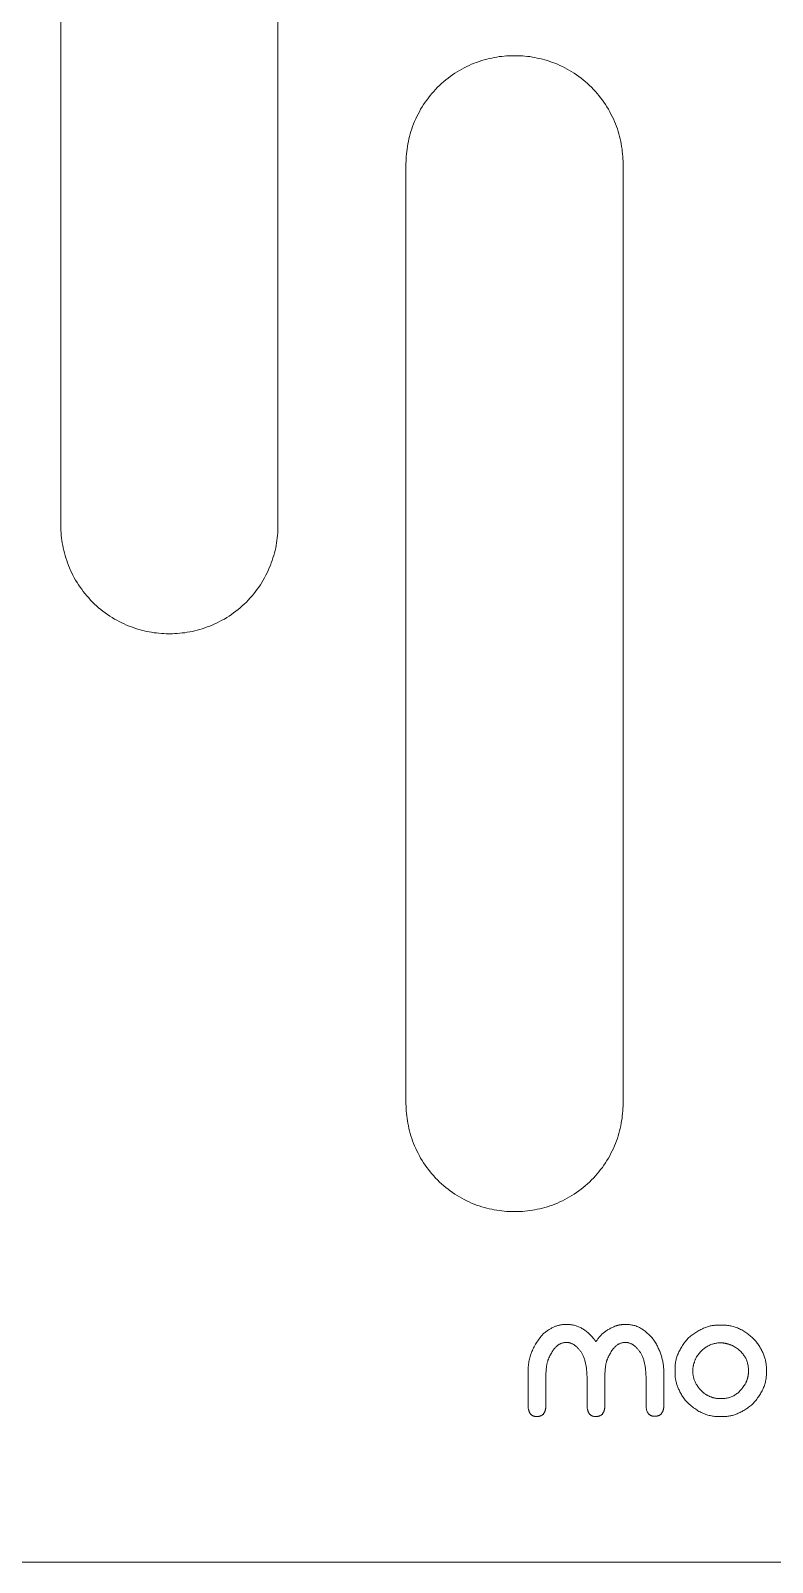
# Model space of a CAD drawing. Header units: metres. Extents: x -2538 to 7610, y -1082 to -498.
# Drawn here: x 215.2 to 284, y -1081.9 to -939.9 of the extents above; entities that cross this region are included whole.
import ezdxf

# ---------------------------------------------------------------- set-up
doc = ezdxf.new("R2010")
doc.units = ezdxf.units.M
doc.linetypes.add('AUSGEZOGEN', pattern=[0])
doc.layers.add('Standard', color=7, linetype='AUSGEZOGEN', lineweight=25)

msp = doc.modelspace()

# ---------------------------------------------------------------- linework, layer by layer
at = {"layer": 'Standard', "color": 7, "linetype": 'AUSGEZOGEN', "lineweight": 13}
for points in [[(-194.44, -1081.87), (367.56, -1081.87), (367.56, -519.87), (-194.44, -519.87), (-194.44, -1081.87)], [(270.15, -1039.37), (270.15, -952.26), (270.15, -952.04), (270.14, -951.82), (270.13, -951.59), (270.11, -951.36), (270.08, -951.14), (270.06, -950.91), (270.02, -950.67), (269.98, -950.44), (269.94, -950.21), (269.88, -949.98), (269.83, -949.74), (269.76, -949.51), (269.69, -949.28), (269.62, -949.04), (269.53, -948.81), (269.45, -948.58), (269.35, -948.35), (269.25, -948.12), (269.14, -947.89), (269.03, -947.67), (268.91, -947.45), (268.79, -947.22), (268.66, -947.01), (268.52, -946.79), (268.38, -946.58), (268.23, -946.37), (268.07, -946.16), (267.91, -945.96), (267.75, -945.76), (267.58, -945.57), (267.4, -945.38), (267.22, -945.19), (267.03, -945.01), (266.84, -944.83), (266.65, -944.66), (266.45, -944.5), (266.25, -944.34), (266.04, -944.18), (265.83, -944.04), (265.62, -943.89), (265.4, -943.76), (265.19, -943.62), (264.96, -943.5), (264.74, -943.38), (264.52, -943.27), (264.29, -943.16), (264.06, -943.06), (263.83, -942.96), (263.6, -942.88), (263.37, -942.79), (263.13, -942.72), (262.9, -942.65), (262.67, -942.58), (262.43, -942.53), (262.2, -942.48), (261.97, -942.43), (261.74, -942.39), (261.51, -942.35), (261.28, -942.33), (261.05, -942.3), (260.82, -942.28), (260.59, -942.27), (260.37, -942.26), (260.15, -942.26), (260.02, -942.26), (259.8, -942.26), (259.58, -942.27), (259.35, -942.28), (259.12, -942.3), (258.9, -942.33), (258.67, -942.35), (258.44, -942.39), (258.2, -942.43), (257.97, -942.48), (257.74, -942.53), (257.51, -942.58), (257.27, -942.65), (257.04, -942.72), (256.81, -942.79), (256.57, -942.88), (256.34, -942.96), (256.11, -943.06), (255.88, -943.16), (255.66, -943.27), (255.43, -943.38), (255.21, -943.5), (254.99, -943.62), (254.77, -943.76), (254.55, -943.89), (254.34, -944.04), (254.13, -944.18), (253.92, -944.34), (253.72, -944.5), (253.52, -944.66), (253.33, -944.83), (253.14, -945.01), (252.95, -945.19), (252.77, -945.38), (252.6, -945.57), (252.43, -945.76), (252.26, -945.96), (252.1, -946.16), (251.95, -946.37), (251.8, -946.58), (251.65, -946.79), (251.52, -947.01), (251.38, -947.22), (251.26, -947.45), (251.14, -947.67), (251.03, -947.89), (250.92, -948.12), (250.82, -948.35), (250.73, -948.58), (250.64, -948.81), (250.56, -949.04), (250.48, -949.28), (250.41, -949.51), (250.35, -949.74), (250.29, -949.98), (250.24, -950.21), (250.19, -950.44), (250.15, -950.67), (250.12, -950.91), (250.09, -951.14), (250.06, -951.36), (250.05, -951.59), (250.03, -951.82), (250.03, -952.04), (250.02, -952.26), (250.02, -1039.37), (250.03, -1039.6), (250.03, -1039.82), (250.05, -1040.04), (250.06, -1040.27), (250.09, -1040.5), (250.12, -1040.73), (250.15, -1040.96), (250.19, -1041.19), (250.24, -1041.43), (250.29, -1041.66), (250.35, -1041.89), (250.41, -1042.13), (250.48, -1042.36), (250.56, -1042.59), (250.64, -1042.82), (250.73, -1043.05), (250.82, -1043.28), (250.92, -1043.51), (251.03, -1043.74), (251.14, -1043.97), (251.26, -1044.19), (251.38, -1044.41), (251.52, -1044.63), (251.65, -1044.85), (251.8, -1045.06), (251.95, -1045.27), (252.1, -1045.47), (252.26, -1045.68), (252.43, -1045.87), (252.6, -1046.07), (252.77, -1046.26), (252.95, -1046.44), (253.14, -1046.63), (253.33, -1046.8), (253.52, -1046.97), (253.72, -1047.14), (253.92, -1047.3), (254.13, -1047.45), (254.34, -1047.6), (254.55, -1047.74), (254.77, -1047.88), (254.99, -1048.01), (255.21, -1048.14), (255.43, -1048.26), (255.66, -1048.37), (255.88, -1048.48), (256.11, -1048.58), (256.34, -1048.67), (256.57, -1048.76), (256.81, -1048.84), (257.04, -1048.92), (257.27, -1048.99), (257.51, -1049.05), (257.74, -1049.11), (257.97, -1049.16), (258.2, -1049.21), (258.44, -1049.25), (258.67, -1049.28), (258.9, -1049.31), (259.12, -1049.33), (259.35, -1049.35), (259.58, -1049.36), (259.8, -1049.37), (260.02, -1049.37), (260.15, -1049.37), (260.37, -1049.37), (260.59, -1049.36), (260.82, -1049.35), (261.05, -1049.33), (261.28, -1049.31), (261.51, -1049.28), (261.74, -1049.25), (261.97, -1049.21), (262.2, -1049.16), (262.43, -1049.11), (262.67, -1049.05), (262.9, -1048.99), (263.13, -1048.92), (263.37, -1048.84), (263.6, -1048.76), (263.83, -1048.67), (264.06, -1048.58), (264.29, -1048.48), (264.52, -1048.37), (264.74, -1048.26), (264.96, -1048.14), (265.19, -1048.01), (265.4, -1047.88), (265.62, -1047.74), (265.83, -1047.6), (266.04, -1047.45), (266.25, -1047.3), (266.45, -1047.14), (266.65, -1046.97), (266.84, -1046.8), (267.03, -1046.63), (267.22, -1046.44), (267.4, -1046.26), (267.58, -1046.07), (267.75, -1045.87), (267.91, -1045.68), (268.07, -1045.47), (268.23, -1045.27), (268.38, -1045.06), (268.52, -1044.85), (268.66, -1044.63), (268.79, -1044.41), (268.91, -1044.19), (269.03, -1043.97), (269.14, -1043.74), (269.25, -1043.51), (269.35, -1043.28), (269.45, -1043.05), (269.53, -1042.82), (269.62, -1042.59), (269.69, -1042.36), (269.76, -1042.13), (269.83, -1041.89), (269.88, -1041.66), (269.94, -1041.43), (269.98, -1041.19), (270.02, -1040.96), (270.06, -1040.73), (270.08, -1040.5), (270.11, -1040.27), (270.13, -1040.04), (270.14, -1039.82), (270.15, -1039.6), (270.15, -1039.37)], [(264.74, -1059.84), (264.74, -1059.84), (264.74, -1059.84), (264.74, -1059.84), (264.75, -1059.84), (264.76, -1059.84), (264.77, -1059.84), (264.78, -1059.84), (264.79, -1059.84), (264.81, -1059.84), (264.82, -1059.84), (264.84, -1059.84), (264.85, -1059.84), (264.87, -1059.84), (264.88, -1059.84), (264.9, -1059.84), (264.92, -1059.84), (264.93, -1059.84), (264.95, -1059.84), (264.96, -1059.84), (264.98, -1059.84), (264.99, -1059.84), (265.01, -1059.84), (265.02, -1059.84), (265.03, -1059.84), (265.04, -1059.84), (265.05, -1059.84), (265.05, -1059.84), (265.06, -1059.84), (265.06, -1059.84), (265.06, -1059.84), (265.15, -1059.84), (265.23, -1059.84), (265.31, -1059.85), (265.39, -1059.86), (265.47, -1059.87), (265.55, -1059.89), (265.63, -1059.9), (265.71, -1059.93), (265.79, -1059.95), (265.87, -1059.98), (265.95, -1060.01), (266.03, -1060.04), (266.1, -1060.07), (266.18, -1060.11), (266.26, -1060.15), (266.34, -1060.19), (266.41, -1060.24), (266.49, -1060.29), (266.57, -1060.34), (266.64, -1060.4), (266.72, -1060.45), (266.79, -1060.51), (266.87, -1060.58), (266.94, -1060.64), (267.02, -1060.71), (267.09, -1060.78), (267.17, -1060.85), (267.24, -1060.93), (267.31, -1061.01), (267.39, -1061.09), (267.4, -1061.11), (267.42, -1061.13), (267.43, -1061.15), (267.44, -1061.16), (267.45, -1061.18), (267.47, -1061.19), (267.48, -1061.21), (267.49, -1061.22), (267.5, -1061.24), (267.51, -1061.25), (267.52, -1061.26), (267.53, -1061.28), (267.54, -1061.29), (267.54, -1061.3), (267.55, -1061.31), (267.56, -1061.32), (267.57, -1061.33), (267.57, -1061.34), (267.58, -1061.35), (267.58, -1061.36), (267.59, -1061.37), (267.59, -1061.38), (267.59, -1061.38), (267.6, -1061.39), (267.6, -1061.4), (267.6, -1061.4), (267.6, -1061.41), (267.61, -1061.41), (267.61, -1061.42), (267.61, -1061.42), (267.61, -1061.42), (267.61, -1061.42), (267.61, -1061.42), (267.61, -1061.42), (267.61, -1061.42), (267.61, -1061.42), (267.61, -1061.42), (267.62, -1061.42), (267.62, -1061.42), (267.62, -1061.42), (267.62, -1061.42), (267.63, -1061.42), (267.63, -1061.42), (267.63, -1061.42), (267.63, -1061.42), (267.64, -1061.42), (267.64, -1061.42), (267.64, -1061.42), (267.64, -1061.42), (267.65, -1061.42), (267.65, -1061.42), (267.65, -1061.42), (267.65, -1061.42), (267.66, -1061.42), (267.66, -1061.42), (267.66, -1061.42), (267.66, -1061.42), (267.66, -1061.42), (267.66, -1061.42), (267.66, -1061.42), (267.7, -1061.36), (267.74, -1061.29), (267.78, -1061.23), (267.82, -1061.17), (267.87, -1061.11), (267.91, -1061.05), (267.96, -1060.99), (268.01, -1060.93), (268.06, -1060.88), (268.11, -1060.82), (268.16, -1060.77), (268.22, -1060.71), (268.27, -1060.66), (268.33, -1060.61), (268.39, -1060.56), (268.45, -1060.52), (268.51, -1060.47), (268.58, -1060.42), (268.64, -1060.38), (268.71, -1060.34), (268.78, -1060.3), (268.85, -1060.25), (268.92, -1060.22), (268.99, -1060.18), (269.07, -1060.14), (269.14, -1060.1), (269.22, -1060.07), (269.3, -1060.04), (269.38, -1060), (269.47, -1059.97), (269.49, -1059.96), (269.51, -1059.96), (269.54, -1059.95), (269.56, -1059.94), (269.58, -1059.93), (269.61, -1059.92), (269.63, -1059.92), (269.66, -1059.91), (269.68, -1059.9), (269.71, -1059.9), (269.73, -1059.89), (269.75, -1059.89), (269.78, -1059.88), (269.8, -1059.87), (269.83, -1059.87), (269.85, -1059.87), (269.88, -1059.86), (269.9, -1059.86), (269.93, -1059.85), (269.95, -1059.85), (269.98, -1059.85), (270, -1059.85), (270.03, -1059.84), (270.05, -1059.84), (270.08, -1059.84), (270.1, -1059.84), (270.13, -1059.84), (270.15, -1059.84), (270.18, -1059.84), (270.2, -1059.84), (270.21, -1059.84), (270.21, -1059.84), (270.21, -1059.84), (270.22, -1059.84), (270.23, -1059.84), (270.24, -1059.84), (270.25, -1059.84), (270.26, -1059.84), (270.27, -1059.84), (270.29, -1059.84), (270.3, -1059.84), (270.32, -1059.84), (270.34, -1059.84), (270.35, -1059.84), (270.37, -1059.84), (270.38, -1059.84), (270.4, -1059.84), (270.42, -1059.84), (270.43, -1059.84), (270.45, -1059.84), (270.46, -1059.84), (270.47, -1059.84), (270.49, -1059.84), (270.5, -1059.84), (270.51, -1059.84), (270.52, -1059.84), (270.52, -1059.84), (270.53, -1059.84), (270.53, -1059.84), (270.53, -1059.84), (270.62, -1059.84), (270.71, -1059.84), (270.8, -1059.85), (270.89, -1059.86), (270.98, -1059.88), (271.07, -1059.9), (271.16, -1059.92), (271.25, -1059.94), (271.34, -1059.97), (271.42, -1060.01), (271.51, -1060.04), (271.6, -1060.08), (271.68, -1060.12), (271.77, -1060.17), (271.85, -1060.22), (271.94, -1060.27), (272.02, -1060.33), (272.1, -1060.39), (272.19, -1060.45), (272.27, -1060.52), (272.35, -1060.59), (272.43, -1060.66), (272.52, -1060.74), (272.6, -1060.82), (272.68, -1060.9), (272.76, -1060.99), (272.84, -1061.08), (272.92, -1061.17), (273, -1061.27), (273.08, -1061.37), (273.13, -1061.46), (273.18, -1061.56), (273.24, -1061.65), (273.29, -1061.74), (273.33, -1061.84), (273.38, -1061.93), (273.42, -1062.02), (273.47, -1062.12), (273.51, -1062.21), (273.55, -1062.3), (273.58, -1062.4), (273.62, -1062.49), (273.65, -1062.58), (273.68, -1062.67), (273.71, -1062.77), (273.74, -1062.86), (273.76, -1062.95), (273.79, -1063.04), (273.81, -1063.13), (273.83, -1063.22), (273.85, -1063.31), (273.86, -1063.41), (273.88, -1063.5), (273.89, -1063.59), (273.9, -1063.68), (273.91, -1063.77), (273.91, -1063.86), (273.92, -1063.95), (273.92, -1064.04), (273.92, -1064.13), (273.92, -1064.14), (273.92, -1064.17), (273.92, -1064.22), (273.92, -1064.29), (273.92, -1064.38), (273.92, -1064.48), (273.92, -1064.59), (273.92, -1064.72), (273.92, -1064.86), (273.92, -1065), (273.92, -1065.15), (273.92, -1065.31), (273.92, -1065.48), (273.92, -1065.64), (273.92, -1065.81), (273.92, -1065.98), (273.92, -1066.14), (273.92, -1066.31), (273.92, -1066.47), (273.92, -1066.62), (273.92, -1066.77), (273.92, -1066.9), (273.92, -1067.03), (273.92, -1067.14), (273.92, -1067.24), (273.92, -1067.33), (273.92, -1067.4), (273.92, -1067.45), (273.92, -1067.48), (273.92, -1067.49), (273.92, -1067.55), (273.91, -1067.6), (273.9, -1067.65), (273.89, -1067.7), (273.87, -1067.75), (273.86, -1067.8), (273.84, -1067.84), (273.83, -1067.88), (273.81, -1067.92), (273.79, -1067.96), (273.77, -1068), (273.74, -1068.03), (273.72, -1068.07), (273.69, -1068.1), (273.67, -1068.13), (273.64, -1068.16), (273.61, -1068.18), (273.58, -1068.2), (273.54, -1068.23), (273.51, -1068.25), (273.47, -1068.26), (273.43, -1068.28), (273.39, -1068.29), (273.35, -1068.31), (273.31, -1068.32), (273.27, -1068.32), (273.22, -1068.33), (273.17, -1068.34), (273.12, -1068.34), (273.08, -1068.34), (273.03, -1068.34), (272.99, -1068.34), (272.94, -1068.33), (272.9, -1068.32), (272.86, -1068.32), (272.82, -1068.31), (272.79, -1068.29), (272.75, -1068.28), (272.72, -1068.26), (272.68, -1068.25), (272.65, -1068.23), (272.62, -1068.2), (272.59, -1068.18), (272.56, -1068.16), (272.54, -1068.13), (272.51, -1068.1), (272.48, -1068.07), (272.46, -1068.03), (272.44, -1068), (272.42, -1067.96), (272.4, -1067.92), (272.38, -1067.88), (272.36, -1067.84), (272.35, -1067.8), (272.33, -1067.75), (272.32, -1067.7), (272.31, -1067.65), (272.3, -1067.6), (272.29, -1067.55), (272.28, -1067.49), (272.28, -1067.48), (272.28, -1067.46), (272.28, -1067.42), (272.28, -1067.37), (272.28, -1067.31), (272.28, -1067.24), (272.28, -1067.15), (272.28, -1067.06), (272.28, -1066.96), (272.28, -1066.85), (272.28, -1066.74), (272.28, -1066.63), (272.28, -1066.51), (272.28, -1066.38), (272.28, -1066.26), (272.28, -1066.14), (272.28, -1066.02), (272.28, -1065.9), (272.28, -1065.78), (272.28, -1065.67), (272.28, -1065.56), (272.28, -1065.46), (272.28, -1065.37), (272.28, -1065.29), (272.28, -1065.21), (272.28, -1065.15), (272.28, -1065.1), (272.28, -1065.06), (272.28, -1065.04), (272.28, -1065.03), (272.28, -1064.9), (272.28, -1064.77), (272.28, -1064.65), (272.27, -1064.53), (272.27, -1064.41), (272.26, -1064.29), (272.25, -1064.18), (272.24, -1064.07), (272.23, -1063.96), (272.22, -1063.86), (272.2, -1063.75), (272.19, -1063.65), (272.17, -1063.56), (272.15, -1063.46), (272.13, -1063.37), (272.11, -1063.28), (272.09, -1063.2), (272.07, -1063.11), (272.04, -1063.03), (272.01, -1062.95), (271.99, -1062.88), (271.96, -1062.81), (271.93, -1062.74), (271.9, -1062.67), (271.86, -1062.6), (271.83, -1062.54), (271.79, -1062.48), (271.76, -1062.43), (271.72, -1062.37), (271.68, -1062.32), (271.64, -1062.27), (271.6, -1062.22), (271.56, -1062.17), (271.52, -1062.12), (271.48, -1062.07), (271.44, -1062.03), (271.4, -1061.99), (271.36, -1061.95), (271.32, -1061.91), (271.28, -1061.87), (271.24, -1061.83), (271.2, -1061.8), (271.16, -1061.77), (271.12, -1061.74), (271.08, -1061.71), (271.03, -1061.68), (270.99, -1061.66), (270.95, -1061.64), (270.91, -1061.61), (270.87, -1061.6), (270.83, -1061.58), (270.79, -1061.56), (270.74, -1061.55), (270.7, -1061.54), (270.66, -1061.53), (270.62, -1061.52), (270.58, -1061.51), (270.53, -1061.51), (270.49, -1061.5), (270.45, -1061.5), (270.45, -1061.5), (270.45, -1061.5), (270.45, -1061.5), (270.44, -1061.5), (270.44, -1061.5), (270.43, -1061.5), (270.43, -1061.5), (270.42, -1061.5), (270.41, -1061.5), (270.41, -1061.5), (270.4, -1061.5), (270.39, -1061.5), (270.38, -1061.5), (270.38, -1061.5), (270.37, -1061.5), (270.36, -1061.5), (270.35, -1061.5), (270.34, -1061.5), (270.34, -1061.5), (270.33, -1061.5), (270.32, -1061.5), (270.31, -1061.5), (270.31, -1061.5), (270.3, -1061.5), (270.3, -1061.5), (270.29, -1061.5), (270.29, -1061.5), (270.29, -1061.5), (270.29, -1061.5), (270.29, -1061.5), (270.22, -1061.51), (270.16, -1061.51), (270.1, -1061.52), (270.04, -1061.53), (269.98, -1061.55), (269.92, -1061.57), (269.86, -1061.59), (269.8, -1061.61), (269.75, -1061.64), (269.69, -1061.67), (269.63, -1061.71), (269.58, -1061.75), (269.52, -1061.79), (269.47, -1061.84), (269.42, -1061.89), (269.37, -1061.94), (269.31, -1062), (269.26, -1062.06), (269.21, -1062.12), (269.16, -1062.18), (269.11, -1062.25), (269.06, -1062.33), (269.02, -1062.4), (268.97, -1062.48), (268.92, -1062.57), (268.88, -1062.65), (268.83, -1062.74), (268.79, -1062.84), (268.74, -1062.93), (268.7, -1063.04), (268.68, -1063.07), (268.67, -1063.11), (268.65, -1063.15), (268.64, -1063.19), (268.62, -1063.24), (268.61, -1063.28), (268.6, -1063.33), (268.59, -1063.38), (268.57, -1063.43), (268.56, -1063.49), (268.55, -1063.54), (268.54, -1063.6), (268.53, -1063.66), (268.52, -1063.73), (268.52, -1063.79), (268.51, -1063.86), (268.5, -1063.93), (268.49, -1064), (268.49, -1064.07), (268.48, -1064.14), (268.48, -1064.22), (268.47, -1064.3), (268.47, -1064.38), (268.46, -1064.46), (268.46, -1064.55), (268.46, -1064.64), (268.46, -1064.72), (268.46, -1064.82), (268.45, -1064.91), (268.45, -1065), (268.45, -1065.01), (268.45, -1065.04), (268.45, -1065.07), (268.45, -1065.13), (268.45, -1065.19), (268.45, -1065.27), (268.45, -1065.35), (268.45, -1065.45), (268.45, -1065.55), (268.45, -1065.66), (268.45, -1065.77), (268.45, -1065.89), (268.45, -1066.01), (268.45, -1066.14), (268.45, -1066.26), (268.45, -1066.39), (268.45, -1066.51), (268.45, -1066.63), (268.45, -1066.75), (268.45, -1066.87), (268.45, -1066.98), (268.45, -1067.08), (268.45, -1067.17), (268.45, -1067.26), (268.45, -1067.33), (268.45, -1067.4), (268.45, -1067.45), (268.45, -1067.49), (268.45, -1067.51), (268.45, -1067.52), (268.45, -1067.58), (268.44, -1067.63), (268.43, -1067.68), (268.42, -1067.73), (268.41, -1067.78), (268.39, -1067.82), (268.38, -1067.87), (268.36, -1067.91), (268.34, -1067.95), (268.32, -1067.99), (268.3, -1068.03), (268.28, -1068.06), (268.25, -1068.09), (268.23, -1068.13), (268.2, -1068.16), (268.17, -1068.18), (268.14, -1068.21), (268.11, -1068.23), (268.07, -1068.25), (268.04, -1068.27), (268, -1068.29), (267.96, -1068.31), (267.92, -1068.32), (267.88, -1068.33), (267.84, -1068.34), (267.8, -1068.35), (267.75, -1068.36), (267.7, -1068.36), (267.66, -1068.37), (267.61, -1068.37), (267.56, -1068.37), (267.52, -1068.36), (267.48, -1068.36), (267.43, -1068.35), (267.39, -1068.34), (267.36, -1068.33), (267.32, -1068.32), (267.28, -1068.31), (267.25, -1068.29), (267.21, -1068.27), (267.18, -1068.25), (267.15, -1068.23), (267.12, -1068.21), (267.09, -1068.18), (267.07, -1068.16), (267.04, -1068.13), (267.02, -1068.09), (266.99, -1068.06), (266.97, -1068.03), (266.95, -1067.99), (266.93, -1067.95), (266.91, -1067.91), (266.9, -1067.87), (266.88, -1067.82), (266.87, -1067.78), (266.85, -1067.73), (266.84, -1067.68), (266.83, -1067.63), (266.82, -1067.58), (266.81, -1067.52), (266.81, -1067.51), (266.81, -1067.49), (266.81, -1067.45), (266.81, -1067.4), (266.81, -1067.34), (266.81, -1067.26), (266.81, -1067.18), (266.81, -1067.08), (266.81, -1066.98), (266.81, -1066.87), (266.81, -1066.76), (266.81, -1066.64), (266.81, -1066.52), (266.81, -1066.4), (266.81, -1066.28), (266.81, -1066.15), (266.81, -1066.03), (266.81, -1065.91), (266.81, -1065.79), (266.81, -1065.68), (266.81, -1065.57), (266.81, -1065.47), (266.81, -1065.37), (266.81, -1065.29), (266.81, -1065.22), (266.81, -1065.15), (266.81, -1065.1), (266.81, -1065.06), (266.81, -1065.04), (266.81, -1065.03), (266.81, -1064.9), (266.81, -1064.77), (266.81, -1064.65), (266.8, -1064.53), (266.8, -1064.41), (266.79, -1064.29), (266.78, -1064.18), (266.77, -1064.07), (266.76, -1063.96), (266.75, -1063.86), (266.73, -1063.75), (266.72, -1063.65), (266.7, -1063.56), (266.68, -1063.46), (266.66, -1063.37), (266.64, -1063.28), (266.62, -1063.2), (266.6, -1063.11), (266.57, -1063.03), (266.55, -1062.95), (266.52, -1062.88), (266.49, -1062.81), (266.46, -1062.74), (266.43, -1062.67), (266.4, -1062.6), (266.36, -1062.54), (266.33, -1062.48), (266.29, -1062.43), (266.25, -1062.37), (266.21, -1062.32), (266.17, -1062.27), (266.13, -1062.22), (266.09, -1062.17), (266.05, -1062.12), (266.01, -1062.07), (265.97, -1062.03), (265.93, -1061.99), (265.89, -1061.95), (265.85, -1061.91), (265.81, -1061.87), (265.77, -1061.83), (265.73, -1061.8), (265.69, -1061.77), (265.65, -1061.74), (265.61, -1061.71), (265.57, -1061.68), (265.52, -1061.66), (265.48, -1061.64), (265.44, -1061.61), (265.4, -1061.6), (265.36, -1061.58), (265.32, -1061.56), (265.28, -1061.55), (265.23, -1061.54), (265.19, -1061.53), (265.15, -1061.52), (265.11, -1061.51), (265.07, -1061.51), (265.02, -1061.5), (264.98, -1061.5), (264.98, -1061.5), (264.98, -1061.5), (264.98, -1061.5), (264.97, -1061.5), (264.97, -1061.5), (264.96, -1061.5), (264.96, -1061.5), (264.95, -1061.5), (264.95, -1061.5), (264.94, -1061.5), (264.93, -1061.5), (264.92, -1061.5), (264.92, -1061.5), (264.91, -1061.5), (264.9, -1061.5), (264.89, -1061.5), (264.88, -1061.5), (264.88, -1061.5), (264.87, -1061.5), (264.86, -1061.5), (264.85, -1061.5), (264.85, -1061.5), (264.84, -1061.5), (264.83, -1061.5), (264.83, -1061.5), (264.83, -1061.5), (264.82, -1061.5), (264.82, -1061.5), (264.82, -1061.5), (264.82, -1061.5), (264.75, -1061.51), (264.69, -1061.51), (264.63, -1061.52), (264.57, -1061.53), (264.51, -1061.55), (264.45, -1061.57), (264.39, -1061.59), (264.34, -1061.61), (264.28, -1061.64), (264.22, -1061.67), (264.17, -1061.71), (264.11, -1061.75), (264.06, -1061.79), (264, -1061.84), (263.95, -1061.89), (263.9, -1061.94), (263.84, -1062), (263.79, -1062.06), (263.74, -1062.12), (263.69, -1062.18), (263.64, -1062.25), (263.6, -1062.33), (263.55, -1062.4), (263.5, -1062.48), (263.45, -1062.57), (263.41, -1062.65), (263.36, -1062.74), (263.32, -1062.84), (263.27, -1062.93), (263.23, -1063.04), (263.22, -1063.07), (263.2, -1063.11), (263.18, -1063.15), (263.17, -1063.19), (263.16, -1063.24), (263.14, -1063.28), (263.13, -1063.33), (263.12, -1063.38), (263.11, -1063.43), (263.09, -1063.49), (263.08, -1063.54), (263.07, -1063.6), (263.06, -1063.66), (263.06, -1063.73), (263.05, -1063.79), (263.04, -1063.86), (263.03, -1063.93), (263.02, -1064), (263.02, -1064.07), (263.01, -1064.14), (263.01, -1064.22), (263, -1064.3), (263, -1064.38), (263, -1064.46), (262.99, -1064.55), (262.99, -1064.64), (262.99, -1064.72), (262.99, -1064.82), (262.99, -1064.91), (262.99, -1065), (262.99, -1065.01), (262.99, -1065.04), (262.99, -1065.07), (262.99, -1065.13), (262.99, -1065.19), (262.99, -1065.27), (262.99, -1065.35), (262.99, -1065.45), (262.99, -1065.55), (262.99, -1065.66), (262.99, -1065.77), (262.99, -1065.89), (262.99, -1066.01), (262.99, -1066.14), (262.99, -1066.26), (262.99, -1066.39), (262.99, -1066.51), (262.99, -1066.63), (262.99, -1066.75), (262.99, -1066.87), (262.99, -1066.98), (262.99, -1067.08), (262.99, -1067.17), (262.99, -1067.26), (262.99, -1067.33), (262.99, -1067.4), (262.99, -1067.45), (262.99, -1067.49), (262.99, -1067.51), (262.99, -1067.52), (262.98, -1067.58), (262.97, -1067.63), (262.96, -1067.68), (262.95, -1067.73), (262.94, -1067.78), (262.92, -1067.82), (262.91, -1067.87), (262.89, -1067.91), (262.87, -1067.95), (262.85, -1067.99), (262.83, -1068.03), (262.81, -1068.06), (262.78, -1068.09), (262.76, -1068.13), (262.73, -1068.16), (262.7, -1068.18), (262.67, -1068.21), (262.64, -1068.23), (262.6, -1068.25), (262.57, -1068.27), (262.53, -1068.29), (262.49, -1068.31), (262.46, -1068.32), (262.41, -1068.33), (262.37, -1068.34), (262.33, -1068.35), (262.28, -1068.36), (262.24, -1068.36), (262.19, -1068.37), (262.14, -1068.37), (262.09, -1068.37), (262.05, -1068.36), (262.01, -1068.36), (261.97, -1068.35), (261.93, -1068.34), (261.89, -1068.33), (261.85, -1068.32), (261.81, -1068.31), (261.78, -1068.29), (261.75, -1068.27), (261.71, -1068.25), (261.68, -1068.23), (261.65, -1068.21), (261.62, -1068.18), (261.6, -1068.16), (261.57, -1068.13), (261.55, -1068.09), (261.52, -1068.06), (261.5, -1068.03), (261.48, -1067.99), (261.46, -1067.95), (261.44, -1067.91), (261.43, -1067.87), (261.41, -1067.82), (261.4, -1067.78), (261.38, -1067.73), (261.37, -1067.68), (261.36, -1067.63), (261.35, -1067.58), (261.34, -1067.52), (261.34, -1067.51), (261.34, -1067.48), (261.34, -1067.42), (261.34, -1067.35), (261.34, -1067.27), (261.34, -1067.16), (261.34, -1067.05), (261.34, -1066.92), (261.34, -1066.78), (261.34, -1066.63), (261.34, -1066.48), (261.34, -1066.32), (261.34, -1066.15), (261.34, -1065.98), (261.34, -1065.81), (261.34, -1065.64), (261.34, -1065.47), (261.34, -1065.3), (261.34, -1065.14), (261.34, -1064.99), (261.34, -1064.84), (261.34, -1064.7), (261.34, -1064.57), (261.34, -1064.46), (261.34, -1064.35), (261.34, -1064.27), (261.34, -1064.2), (261.34, -1064.15), (261.34, -1064.11), (261.34, -1064.1), (261.35, -1063.98), (261.35, -1063.86), (261.36, -1063.74), (261.37, -1063.62), (261.38, -1063.5), (261.4, -1063.38), (261.42, -1063.26), (261.44, -1063.15), (261.47, -1063.03), (261.5, -1062.91), (261.53, -1062.8), (261.57, -1062.68), (261.61, -1062.57), (261.65, -1062.45), (261.69, -1062.34), (261.74, -1062.23), (261.79, -1062.12), (261.85, -1062), (261.9, -1061.89), (261.96, -1061.78), (262.03, -1061.67), (262.09, -1061.56), (262.16, -1061.46), (262.24, -1061.35), (262.31, -1061.24), (262.39, -1061.13), (262.47, -1061.03), (262.56, -1060.92), (262.65, -1060.82), (262.74, -1060.71), (262.81, -1060.65), (262.88, -1060.6), (262.95, -1060.54), (263.01, -1060.49), (263.08, -1060.44), (263.15, -1060.4), (263.22, -1060.35), (263.29, -1060.31), (263.36, -1060.26), (263.42, -1060.22), (263.49, -1060.19), (263.56, -1060.15), (263.62, -1060.12), (263.69, -1060.08), (263.76, -1060.05), (263.82, -1060.03), (263.89, -1060), (263.96, -1059.98), (264.02, -1059.95), (264.09, -1059.93), (264.15, -1059.91), (264.22, -1059.9), (264.28, -1059.88), (264.35, -1059.87), (264.41, -1059.86), (264.48, -1059.85), (264.54, -1059.84), (264.61, -1059.84), (264.67, -1059.84), (264.74, -1059.84)], [(278.93, -1059.89), (278.94, -1059.89), (278.94, -1059.89), (278.95, -1059.89), (278.96, -1059.89), (278.97, -1059.89), (278.98, -1059.89), (279, -1059.89), (279.02, -1059.89), (279.04, -1059.89), (279.06, -1059.89), (279.08, -1059.89), (279.11, -1059.89), (279.13, -1059.89), (279.16, -1059.89), (279.18, -1059.89), (279.2, -1059.89), (279.23, -1059.89), (279.25, -1059.89), (279.28, -1059.89), (279.3, -1059.89), (279.32, -1059.89), (279.34, -1059.89), (279.36, -1059.89), (279.37, -1059.89), (279.39, -1059.89), (279.4, -1059.89), (279.41, -1059.89), (279.42, -1059.89), (279.42, -1059.89), (279.43, -1059.89), (279.53, -1059.89), (279.64, -1059.9), (279.74, -1059.9), (279.84, -1059.92), (279.95, -1059.93), (280.05, -1059.95), (280.15, -1059.97), (280.25, -1059.99), (280.35, -1060.02), (280.46, -1060.05), (280.56, -1060.08), (280.66, -1060.11), (280.76, -1060.15), (280.85, -1060.19), (280.95, -1060.24), (281.05, -1060.29), (281.15, -1060.34), (281.25, -1060.39), (281.34, -1060.45), (281.44, -1060.51), (281.54, -1060.57), (281.63, -1060.64), (281.73, -1060.71), (281.82, -1060.78), (281.92, -1060.86), (282.01, -1060.94), (282.1, -1061.02), (282.19, -1061.11), (282.29, -1061.19), (282.38, -1061.29), (282.45, -1061.37), (282.52, -1061.46), (282.58, -1061.55), (282.64, -1061.63), (282.7, -1061.72), (282.76, -1061.81), (282.82, -1061.89), (282.87, -1061.98), (282.92, -1062.07), (282.97, -1062.15), (283.02, -1062.24), (283.06, -1062.33), (283.1, -1062.42), (283.14, -1062.5), (283.18, -1062.59), (283.21, -1062.68), (283.24, -1062.77), (283.27, -1062.85), (283.3, -1062.94), (283.33, -1063.03), (283.35, -1063.12), (283.37, -1063.2), (283.39, -1063.29), (283.4, -1063.38), (283.42, -1063.47), (283.43, -1063.56), (283.43, -1063.65), (283.44, -1063.73), (283.44, -1063.82), (283.45, -1063.91), (283.45, -1063.91), (283.45, -1063.92), (283.45, -1063.92), (283.45, -1063.93), (283.45, -1063.94), (283.45, -1063.96), (283.45, -1063.97), (283.45, -1063.99), (283.45, -1064), (283.45, -1064.02), (283.45, -1064.04), (283.45, -1064.06), (283.45, -1064.09), (283.45, -1064.11), (283.45, -1064.13), (283.45, -1064.15), (283.45, -1064.17), (283.45, -1064.19), (283.45, -1064.21), (283.45, -1064.23), (283.45, -1064.25), (283.45, -1064.27), (283.45, -1064.29), (283.45, -1064.3), (283.45, -1064.32), (283.45, -1064.33), (283.45, -1064.34), (283.45, -1064.34), (283.45, -1064.35), (283.45, -1064.35), (283.44, -1064.45), (283.44, -1064.56), (283.43, -1064.66), (283.42, -1064.76), (283.41, -1064.86), (283.39, -1064.97), (283.37, -1065.07), (283.35, -1065.17), (283.32, -1065.27), (283.29, -1065.37), (283.26, -1065.47), (283.22, -1065.57), (283.18, -1065.67), (283.14, -1065.77), (283.1, -1065.87), (283.05, -1065.97), (283, -1066.06), (282.94, -1066.16), (282.89, -1066.26), (282.83, -1066.36), (282.76, -1066.45), (282.7, -1066.55), (282.63, -1066.64), (282.55, -1066.74), (282.48, -1066.83), (282.4, -1066.93), (282.32, -1067.02), (282.23, -1067.11), (282.14, -1067.21), (282.05, -1067.3), (281.96, -1067.37), (281.88, -1067.44), (281.79, -1067.5), (281.7, -1067.57), (281.62, -1067.63), (281.53, -1067.68), (281.44, -1067.74), (281.35, -1067.79), (281.27, -1067.84), (281.18, -1067.89), (281.09, -1067.94), (281, -1067.98), (280.92, -1068.02), (280.83, -1068.06), (280.74, -1068.1), (280.65, -1068.13), (280.57, -1068.17), (280.48, -1068.2), (280.39, -1068.22), (280.3, -1068.25), (280.22, -1068.27), (280.13, -1068.29), (280.04, -1068.31), (279.95, -1068.32), (279.87, -1068.34), (279.78, -1068.35), (279.69, -1068.36), (279.6, -1068.36), (279.51, -1068.37), (279.43, -1068.37), (279.42, -1068.37), (279.42, -1068.37), (279.41, -1068.37), (279.4, -1068.37), (279.39, -1068.37), (279.38, -1068.37), (279.37, -1068.37), (279.35, -1068.37), (279.33, -1068.37), (279.31, -1068.37), (279.29, -1068.37), (279.27, -1068.37), (279.25, -1068.37), (279.23, -1068.37), (279.21, -1068.37), (279.19, -1068.37), (279.16, -1068.37), (279.14, -1068.37), (279.12, -1068.37), (279.1, -1068.37), (279.08, -1068.37), (279.06, -1068.37), (279.05, -1068.37), (279.03, -1068.37), (279.02, -1068.37), (279.01, -1068.37), (279, -1068.37), (278.99, -1068.37), (278.99, -1068.37), (278.99, -1068.37), (278.88, -1068.37), (278.77, -1068.36), (278.66, -1068.35), (278.55, -1068.34), (278.45, -1068.32), (278.34, -1068.31), (278.23, -1068.28), (278.13, -1068.26), (278.02, -1068.23), (277.92, -1068.2), (277.81, -1068.16), (277.71, -1068.12), (277.6, -1068.08), (277.5, -1068.03), (277.4, -1067.98), (277.29, -1067.93), (277.19, -1067.88), (277.09, -1067.82), (276.99, -1067.75), (276.89, -1067.69), (276.79, -1067.62), (276.68, -1067.54), (276.59, -1067.47), (276.49, -1067.39), (276.39, -1067.3), (276.29, -1067.22), (276.19, -1067.13), (276.09, -1067.03), (276, -1066.94), (275.9, -1066.84), (275.84, -1066.75), (275.78, -1066.66), (275.72, -1066.58), (275.67, -1066.49), (275.61, -1066.4), (275.56, -1066.32), (275.52, -1066.23), (275.47, -1066.15), (275.42, -1066.07), (275.38, -1065.98), (275.34, -1065.9), (275.3, -1065.82), (275.27, -1065.73), (275.23, -1065.65), (275.2, -1065.57), (275.17, -1065.49), (275.14, -1065.4), (275.12, -1065.32), (275.09, -1065.24), (275.07, -1065.16), (275.05, -1065.08), (275.03, -1065), (275.02, -1064.92), (275.01, -1064.84), (274.99, -1064.76), (274.99, -1064.69), (274.98, -1064.61), (274.97, -1064.53), (274.97, -1064.45), (274.97, -1064.38), (274.97, -1064.37), (274.97, -1064.37), (274.97, -1064.36), (274.97, -1064.35), (274.97, -1064.34), (274.97, -1064.32), (274.97, -1064.31), (274.97, -1064.29), (274.97, -1064.27), (274.97, -1064.25), (274.97, -1064.23), (274.97, -1064.2), (274.97, -1064.18), (274.97, -1064.15), (274.97, -1064.13), (274.97, -1064.1), (274.97, -1064.08), (274.97, -1064.06), (274.97, -1064.03), (274.97, -1064.01), (274.97, -1063.99), (274.97, -1063.97), (274.97, -1063.95), (274.97, -1063.93), (274.97, -1063.92), (274.97, -1063.91), (274.97, -1063.9), (274.97, -1063.89), (274.97, -1063.88), (274.97, -1063.88), (274.97, -1063.79), (274.97, -1063.69), (274.98, -1063.6), (274.99, -1063.5), (275, -1063.41), (275.02, -1063.31), (275.04, -1063.21), (275.06, -1063.12), (275.08, -1063.02), (275.11, -1062.93), (275.14, -1062.83), (275.17, -1062.74), (275.21, -1062.64), (275.25, -1062.55), (275.29, -1062.45), (275.33, -1062.36), (275.38, -1062.26), (275.43, -1062.17), (275.48, -1062.08), (275.54, -1061.98), (275.6, -1061.89), (275.66, -1061.79), (275.72, -1061.7), (275.79, -1061.6), (275.86, -1061.51), (275.93, -1061.42), (276.01, -1061.32), (276.09, -1061.23), (276.17, -1061.13), (276.25, -1061.04), (276.35, -1060.96), (276.44, -1060.89), (276.53, -1060.82), (276.62, -1060.75), (276.71, -1060.69), (276.8, -1060.63), (276.89, -1060.57), (276.98, -1060.51), (277.07, -1060.45), (277.17, -1060.4), (277.26, -1060.35), (277.35, -1060.3), (277.44, -1060.26), (277.52, -1060.22), (277.61, -1060.18), (277.7, -1060.14), (277.79, -1060.11), (277.88, -1060.07), (277.97, -1060.05), (278.06, -1060.02), (278.15, -1059.99), (278.24, -1059.97), (278.32, -1059.95), (278.41, -1059.94), (278.5, -1059.92), (278.59, -1059.91), (278.67, -1059.9), (278.76, -1059.9), (278.85, -1059.89), (278.93, -1059.89)], [(276.61, -1064.13), (276.61, -1064.21), (276.61, -1064.29), (276.62, -1064.36), (276.63, -1064.44), (276.64, -1064.51), (276.65, -1064.59), (276.67, -1064.66), (276.68, -1064.74), (276.7, -1064.81), (276.72, -1064.88), (276.75, -1064.95), (276.78, -1065.02), (276.8, -1065.09), (276.84, -1065.16), (276.87, -1065.23), (276.9, -1065.3), (276.94, -1065.37), (276.98, -1065.43), (277.03, -1065.5), (277.07, -1065.57), (277.12, -1065.63), (277.17, -1065.69), (277.22, -1065.76), (277.27, -1065.82), (277.33, -1065.88), (277.39, -1065.94), (277.45, -1066), (277.51, -1066.06), (277.58, -1066.12), (277.65, -1066.18), (277.69, -1066.21), (277.74, -1066.25), (277.79, -1066.28), (277.84, -1066.31), (277.88, -1066.34), (277.93, -1066.37), (277.98, -1066.39), (278.02, -1066.42), (278.07, -1066.44), (278.12, -1066.47), (278.17, -1066.49), (278.21, -1066.51), (278.26, -1066.53), (278.31, -1066.55), (278.36, -1066.57), (278.41, -1066.59), (278.46, -1066.6), (278.5, -1066.62), (278.55, -1066.63), (278.6, -1066.64), (278.65, -1066.65), (278.7, -1066.66), (278.75, -1066.67), (278.8, -1066.68), (278.85, -1066.68), (278.9, -1066.69), (278.95, -1066.69), (279, -1066.7), (279.05, -1066.7), (279.1, -1066.7), (279.1, -1066.7), (279.1, -1066.7), (279.1, -1066.7), (279.11, -1066.7), (279.11, -1066.7), (279.12, -1066.7), (279.13, -1066.7), (279.14, -1066.7), (279.14, -1066.7), (279.15, -1066.7), (279.16, -1066.7), (279.17, -1066.7), (279.19, -1066.7), (279.2, -1066.7), (279.21, -1066.7), (279.22, -1066.7), (279.23, -1066.7), (279.24, -1066.7), (279.25, -1066.7), (279.26, -1066.7), (279.27, -1066.7), (279.28, -1066.7), (279.29, -1066.7), (279.29, -1066.7), (279.3, -1066.7), (279.31, -1066.7), (279.31, -1066.7), (279.31, -1066.7), (279.32, -1066.7), (279.32, -1066.7), (279.41, -1066.7), (279.5, -1066.69), (279.59, -1066.68), (279.67, -1066.67), (279.76, -1066.66), (279.85, -1066.64), (279.93, -1066.62), (280.01, -1066.6), (280.1, -1066.57), (280.18, -1066.54), (280.26, -1066.5), (280.33, -1066.47), (280.41, -1066.43), (280.49, -1066.38), (280.56, -1066.34), (280.63, -1066.29), (280.71, -1066.23), (280.78, -1066.18), (280.85, -1066.12), (280.91, -1066.06), (280.98, -1065.99), (281.05, -1065.92), (281.11, -1065.85), (281.18, -1065.77), (281.24, -1065.69), (281.3, -1065.61), (281.36, -1065.53), (281.42, -1065.44), (281.47, -1065.35), (281.53, -1065.25), (281.55, -1065.22), (281.56, -1065.18), (281.58, -1065.15), (281.59, -1065.12), (281.61, -1065.08), (281.62, -1065.05), (281.63, -1065.01), (281.64, -1064.98), (281.66, -1064.94), (281.67, -1064.91), (281.68, -1064.88), (281.69, -1064.84), (281.7, -1064.8), (281.71, -1064.77), (281.72, -1064.73), (281.72, -1064.7), (281.73, -1064.66), (281.74, -1064.63), (281.74, -1064.59), (281.75, -1064.55), (281.76, -1064.52), (281.76, -1064.48), (281.76, -1064.44), (281.77, -1064.41), (281.77, -1064.37), (281.77, -1064.33), (281.77, -1064.3), (281.78, -1064.26), (281.78, -1064.22), (281.78, -1064.18), (281.78, -1064.18), (281.78, -1064.18), (281.78, -1064.18), (281.78, -1064.18), (281.78, -1064.18), (281.78, -1064.17), (281.78, -1064.17), (281.78, -1064.16), (281.78, -1064.16), (281.78, -1064.16), (281.78, -1064.15), (281.78, -1064.15), (281.78, -1064.14), (281.78, -1064.13), (281.78, -1064.13), (281.78, -1064.12), (281.78, -1064.12), (281.78, -1064.11), (281.78, -1064.11), (281.78, -1064.1), (281.78, -1064.1), (281.78, -1064.09), (281.78, -1064.09), (281.78, -1064.09), (281.78, -1064.08), (281.78, -1064.08), (281.78, -1064.08), (281.78, -1064.08), (281.78, -1064.07), (281.78, -1064.07), (281.78, -1063.98), (281.77, -1063.89), (281.76, -1063.8), (281.75, -1063.71), (281.74, -1063.62), (281.72, -1063.53), (281.7, -1063.44), (281.68, -1063.36), (281.65, -1063.28), (281.62, -1063.19), (281.59, -1063.11), (281.55, -1063.03), (281.52, -1062.95), (281.47, -1062.88), (281.43, -1062.8), (281.38, -1062.73), (281.33, -1062.66), (281.28, -1062.58), (281.22, -1062.51), (281.16, -1062.45), (281.09, -1062.38), (281.03, -1062.31), (280.96, -1062.25), (280.88, -1062.18), (280.81, -1062.12), (280.73, -1062.06), (280.65, -1062), (280.56, -1061.94), (280.47, -1061.89), (280.38, -1061.83), (280.34, -1061.81), (280.3, -1061.79), (280.26, -1061.77), (280.21, -1061.76), (280.17, -1061.74), (280.13, -1061.72), (280.09, -1061.71), (280.05, -1061.69), (280.01, -1061.68), (279.97, -1061.66), (279.93, -1061.65), (279.89, -1061.64), (279.85, -1061.63), (279.81, -1061.62), (279.77, -1061.61), (279.73, -1061.6), (279.69, -1061.59), (279.65, -1061.58), (279.62, -1061.57), (279.58, -1061.56), (279.54, -1061.56), (279.5, -1061.55), (279.46, -1061.55), (279.43, -1061.54), (279.39, -1061.54), (279.35, -1061.54), (279.32, -1061.53), (279.28, -1061.53), (279.24, -1061.53), (279.21, -1061.53), (279.12, -1061.53), (279.03, -1061.54), (278.95, -1061.54), (278.86, -1061.55), (278.78, -1061.57), (278.69, -1061.58), (278.61, -1061.6), (278.53, -1061.62), (278.45, -1061.64), (278.37, -1061.67), (278.29, -1061.7), (278.22, -1061.73), (278.14, -1061.77), (278.06, -1061.81), (277.99, -1061.85), (277.92, -1061.89), (277.84, -1061.94), (277.77, -1061.98), (277.7, -1062.04), (277.63, -1062.09), (277.56, -1062.15), (277.5, -1062.21), (277.43, -1062.27), (277.37, -1062.34), (277.3, -1062.4), (277.24, -1062.48), (277.17, -1062.55), (277.11, -1062.63), (277.05, -1062.71), (276.99, -1062.79), (276.97, -1062.84), (276.94, -1062.89), (276.92, -1062.93), (276.9, -1062.98), (276.88, -1063.03), (276.85, -1063.07), (276.83, -1063.12), (276.82, -1063.17), (276.8, -1063.21), (276.78, -1063.26), (276.76, -1063.31), (276.75, -1063.35), (276.73, -1063.4), (276.72, -1063.44), (276.7, -1063.49), (276.69, -1063.53), (276.68, -1063.58), (276.67, -1063.62), (276.66, -1063.66), (276.65, -1063.71), (276.64, -1063.75), (276.64, -1063.79), (276.63, -1063.84), (276.62, -1063.88), (276.62, -1063.92), (276.62, -1063.96), (276.61, -1064), (276.61, -1064.05), (276.61, -1064.09), (276.61, -1064.13)]]:
    msp.add_lwpolyline(points, close=True, dxfattribs=at)
msp.add_lwpolyline([(218.02, -898.71), (218.02, -985.82), (218.03, -986.04), (218.03, -986.26), (218.05, -986.49), (218.06, -986.72), (218.09, -986.94), (218.12, -987.17), (218.15, -987.41), (218.19, -987.64), (218.24, -987.87), (218.29, -988.1), (218.35, -988.34), (218.41, -988.57), (218.48, -988.8), (218.56, -989.04), (218.64, -989.27), (218.73, -989.5), (218.82, -989.73), (218.92, -989.96), (219.03, -990.19), (219.14, -990.41), (219.26, -990.63), (219.38, -990.86), (219.52, -991.07), (219.65, -991.29), (219.8, -991.5), (219.95, -991.71), (220.1, -991.92), (220.26, -992.12), (220.43, -992.32), (220.6, -992.51), (220.77, -992.7), (220.95, -992.89), (221.14, -993.07), (221.33, -993.25), (221.52, -993.42), (221.72, -993.58), (221.92, -993.74), (222.13, -993.9), (222.34, -994.04), (222.55, -994.19), (222.77, -994.33), (222.99, -994.46), (223.21, -994.58), (223.43, -994.7), (223.66, -994.81), (223.88, -994.92), (224.11, -995.02), (224.34, -995.12), (224.57, -995.2), (224.81, -995.29), (225.04, -995.36), (225.27, -995.43), (225.51, -995.5), (225.74, -995.55), (225.97, -995.61), (226.2, -995.65), (226.44, -995.69), (226.67, -995.73), (226.9, -995.75), (227.12, -995.78), (227.35, -995.8), (227.58, -995.81), (227.8, -995.82), (228.02, -995.82), (228.15, -995.82), (228.37, -995.82), (228.59, -995.81), (228.82, -995.8), (229.05, -995.78), (229.28, -995.75), (229.51, -995.73), (229.74, -995.69), (229.97, -995.65), (230.2, -995.61), (230.43, -995.55), (230.67, -995.5), (230.9, -995.43), (231.13, -995.36), (231.37, -995.29), (231.6, -995.2), (231.83, -995.12), (232.06, -995.02), (232.29, -994.92), (232.52, -994.81), (232.74, -994.7), (232.96, -994.58), (233.19, -994.46), (233.4, -994.33), (233.62, -994.19), (233.83, -994.04), (234.04, -993.9), (234.25, -993.74), (234.45, -993.58), (234.65, -993.42), (234.84, -993.25), (235.03, -993.07), (235.22, -992.89), (235.4, -992.7), (235.58, -992.51), (235.75, -992.32), (235.91, -992.12), (236.07, -991.92), (236.23, -991.71), (236.38, -991.5), (236.52, -991.29), (236.66, -991.07), (236.79, -990.86), (236.91, -990.63), (237.03, -990.41), (237.14, -990.19), (237.25, -989.96), (237.35, -989.73), (237.45, -989.5), (237.53, -989.27), (237.62, -989.04), (237.69, -988.8), (237.76, -988.57), (237.83, -988.34), (237.88, -988.1), (237.94, -987.87), (237.98, -987.64), (238.02, -987.41), (238.06, -987.17), (238.08, -986.94), (238.11, -986.72), (238.13, -986.49), (238.14, -986.26), (238.15, -986.04), (238.15, -985.82), (238.15, -985.82), (238.15, -898.71)], dxfattribs=at)

doc.saveas('drawing.dxf')
